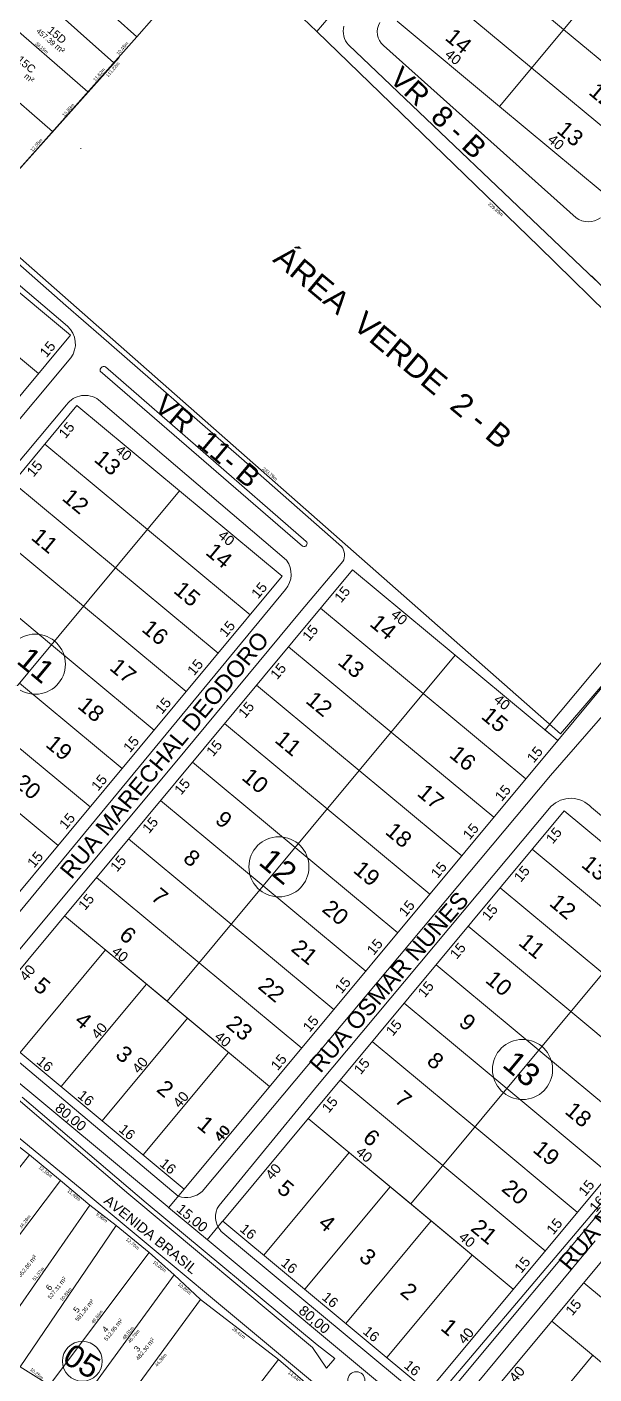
# Model space of a CAD drawing. Header units: metres. Extents: x 3808 to 8215, y 2374 to 6187.
# Drawn here: x 5758.6 to 5928.6, y 4644.1 to 5048 of the extents above; entities that cross this region are included whole.
import ezdxf
from ezdxf.enums import TextEntityAlignment as Align

# ---------------------------------------------------------------- set-up
doc = ezdxf.new("R2010")
doc.units = ezdxf.units.M
doc.linetypes.add('CENTER', pattern=[2, 1.25, -0.25, 0.25, -0.25])
for name, color, linetype in [('0 - Cotas', 7, 'Continuous'), ('0 - Linhas Quadras', 7, 'Continuous'), ('0 - MEIO FIO 2', 251, 'Continuous'), ('0 - Nome Ruas', 7, 'CENTER'), ('0 - Numero de Lotes', 6, 'Continuous'), ('0 - Número de Quadra', 7, 'CENTER'), ('0 - Área Dos Lotes', 1, 'Continuous'), ('vista', 7, 'Continuous')]:
    doc.layers.add(name, color=color, linetype=linetype)
doc.layers.add('0 - LINHAS DE QUADRA E LOTES', color=7, linetype='Continuous', lineweight=5)
doc.styles.add('Arial', font='arial.ttf')
doc.styles.add('pedro', font='arial.ttf', dxfattribs={"height": 3})

msp = doc.modelspace()

# ---------------------------------------------------------------- linework, layer by layer
at = {"color": 0, "linetype": 'ByBlock', "lineweight": 5}
for p, q in [((5774.767, 5011.456), (5774.754, 5011.597)), ((5774.754, 5011.597), (5774.767, 5011.456)), ((5913.907, 4837.272), (5913.92, 4837.131)), ((5801.039, 4693.94), (5801.18, 4693.953)), ((5801.18, 4693.953), (5801.039, 4693.94)), ((5812.569, 4684.346), (5812.71, 4684.359)), ((5812.71, 4684.359), (5812.569, 4684.346))]:
    msp.add_line(p, q, dxfattribs=at)
at = {"layer": '0 - LINHAS DE QUADRA E LOTES', "lineweight": 5}
for p, q in [((5816.767, 5073.952), (5845.528, 5046.655)), ((5791.534, 5045.058), (5763.055, 5070.582)), ((5815.765, 5072.821), (5791.534, 5045.058)), ((5845.528, 5046.655), (5867.511, 5072.668)), ((5755.919, 5062.917), (5784.586, 5037.248)), ((5748.023, 5053.547), (5776.86, 5028.563)), ((5912.011, 4982.147), (5845.528, 5046.655)), ((5791.534, 5045.058), (5743.097, 4990.61)), ((5738.356, 5040.882), (5766.296, 5016.688)), ((5743.097, 4990.61), (5786.277, 5038.8)), ((5743.097, 4990.61), (5918.522, 4836.035)), ((5982.045, 4913.554), (5912.011, 4982.147)), ((5918.522, 4836.035), (5982.129, 4910.483))]:
    msp.add_line(p, q, dxfattribs=at)
at = {"layer": '0 - Linhas Quadras', "linetype": 'Continuous', "lineweight": 5}
for p, q in [((5759.305, 4709.767, 0), (5749.613, 4717.374, 0)), ((5759.305, 4709.767, 0), (5737.793, 4682.357, 0)), ((5768.628, 4702.058, 0), (5759.305, 4709.767, 0)), ((5768.628, 4702.058, 0), (5736.301, 4659.246, 0)), ((5777.477, 4694.741, 0), (5768.628, 4702.058, 0)), ((5747.929, 4652.308, 0), (5777.477, 4694.741, 0)), ((5777.477, 4694.741, 0), (5785.328, 4688.603, 0)), ((5785.328, 4688.603, 0), (5756.581, 4646.207, 0)), ((5795.194, 4680.508, 0), (5785.328, 4688.603, 0)), ((5795.194, 4680.508, 0), (5765.365, 4640.758, 0)), ((5802.719, 4673.83, 0), (5795.194, 4680.508, 0)), ((5802.719, 4673.83, 0), (5776.441, 4637.736, 0)), ((5810.637, 4666.376, 0), (5802.719, 4673.83, 0)), ((5810.637, 4666.376, 0), (5784.32, 4630.599, 0)), ((5821.896, 4657.738, 0), (5810.637, 4666.376, 0)), ((5829.217, 4652.122, 0), (5821.896, 4657.738, 0)), ((5833.977, 4648.47, 0), (5829.217, 4652.122, 0)), ((5756.581, 4646.207, 0), (5765.365, 4640.758, 0)), ((5833.977, 4648.47, 0), (5808.383, 4615.107, 0)), ((5844.906, 4639.024, 0), (5833.977, 4648.47, 0))]:
    msp.add_line(p, q, dxfattribs=at)
at = {"layer": '0 - MEIO FIO 2', "lineweight": 5}
for p, q in [((5929.04, 4972.095), (5854.938, 5042.615)), ((5865.48, 5042.429), (5923.199, 4990.779)), ((5770.233, 4964.471), (5714.572, 5013.524)), ((5753.929, 4972.535), (5770.769, 4958.262)), ((5981.773, 4918.758), (5927.773, 4973.377)), ((5780.841, 4955.237), (5770.233, 4964.471)), ((5822.097, 4919.324), (5780.841, 4955.237)), ((5703.664, 4867.758), (5771.699, 4948.764)), ((5780.511, 4944.742), (5841.229, 4892.274)), ((5842.28, 4893.733), (5782.104, 4946.117)), ((5780.072, 4936.195), (5836.421, 4888.071)), ((5730.187, 4886.66), (5770.474, 4934.719)), ((5852.896, 4892.156), (5822.097, 4919.324)), ((5987.027, 4905.576), (5915.505, 4823.589)), ((5840.761, 4872.961), (5853.271, 4887.66)), ((5737.026, 4759.186), (5836.078, 4879.356)), ((5802.498, 4826.744), (5840.761, 4872.961)), ((5742.131, 4754.316), (5802.498, 4826.744)), ((5915.505, 4823.589), (5811.063, 4698.792)), ((5915.749, 4814.298), (5845.691, 4730.55)), ((5927.795, 4813.951), (5984.739, 4766.398)), ((5803.953, 4697.364), (5742.758, 4748.894)), ((5845.691, 4730.55), (5816.157, 4694.636)), ((5789.158, 4697.971), (5755.265, 4727.017)), ((5757.152, 4727.122), (5794.341, 4695.367)), ((5774.512, 4699.792), (5751.419, 4718.757)), ((5907.516, 4667.923), (5944.514, 4711.643)), ((5844.771, 4641.204), (5774.512, 4699.792)), ((5844.187, 4652.006), (5789.158, 4697.971)), ((5794.341, 4695.367), (5845.572, 4652.858)), ((5877.055, 4636.692), (5816.702, 4686.959)), ((5889.64, 4636.621), (5928.899, 4683.971)), ((5882.116, 4637.909), (5907.516, 4667.923)), ((5848.419, 4645.793), (5844.187, 4652.006)), ((5845.572, 4652.858), (5850.876, 4648.717)), ((5850.876, 4648.717), (5848.419, 4645.793))]:
    msp.add_line(p, q, dxfattribs=at)
msp.add_circle((5857.312, 4642.159), 2.579, dxfattribs=at)
for centre, radius, start, end in [((5869.008, 5046.522), 5.403, 148.7768, 229.24555), ((5859.589, 5046.718), 6.202, 165.74984, 221.41388), ((5926.838, 4995.74), 6.152, 233.73852, 306.26148), ((5766.092, 4953.009), 7.033, 322.86709, 48.32147), ((5781.721, 4944.951), 1.227, 71.81635, 189.80303), ((5776.009, 4930.672), 6.857, 53.65444, 143.82263), ((5841.626, 4893.095), 0.913, 244.1892, 44.253), ((5849.897, 4889.642), 3.913, 329.56687, 39.96113), ((5830.825, 4883.927), 6.963, 318.96936, 36.51805), ((5921.606, 4808.352), 8.346, 42.12975, 134.56764), ((5806.236, 4704.415), 7.411, 252.06143, 310.64711), ((5821.457, 4691.155), 6.341, 146.70131, 221.42346)]:
    msp.add_arc(centre, radius, start, end, dxfattribs=at)
at = {"layer": '0 - Número de Quadra', "linetype": 'ByBlock', "lineweight": 5}
msp.add_circle((5775.195, 4647.914, 0), 5.979, dxfattribs=at)
at = {"layer": 'vista', "lineweight": 5}
for p, q in [((5977.017, 5116.424), (5900.264, 5024.18)), ((5888.704, 5072.825), (5919.452, 5047.241)), ((5879.11, 5061.295), (5909.858, 5035.71)), ((5869.516, 5049.764), (5900.264, 5024.18)), ((5919.452, 5047.241), (5950.2, 5021.657)), ((5909.858, 5035.71), (5940.606, 5010.126)), ((5900.264, 5024.18), (5931.012, 4998.596)), ((5740.89, 4981.168), (5771.638, 4955.584)), ((5731.296, 4969.638), (5762.044, 4944.053)), ((5659.707, 4821.061), (5771.638, 4955.584)), ((5659.707, 4821.061), (5771.638, 4955.584)), ((5671.237, 4811.467), (5773.574, 4934.459)), ((5671.237, 4811.467), (5773.574, 4934.459)), ((5773.574, 4934.459), (5804.322, 4908.875)), ((5917.691, 4834.058), (5994.444, 4926.302)), ((5763.98, 4922.929), (5794.728, 4897.344)), ((5727.569, 4816.631), (5804.322, 4908.875)), ((5754.386, 4911.398), (5785.134, 4885.814)), ((5804.322, 4908.875), (5835.07, 4883.291)), ((5744.792, 4899.868), (5775.54, 4874.283)), ((5794.728, 4897.344), (5825.476, 4871.76)), ((5735.198, 4888.337), (5765.946, 4862.753)), ((5744.264, 4750.704), (5856.195, 4885.227)), ((5744.264, 4750.704), (5856.195, 4885.227)), ((5785.134, 4885.814), (5815.882, 4860.229)), ((5856.195, 4885.227), (5886.943, 4859.643)), ((5732.733, 4760.298), (5835.07, 4883.291)), ((5732.733, 4760.298), (5835.07, 4883.291)), ((5775.54, 4874.283), (5806.288, 4848.699)), ((5846.601, 4873.696), (5877.349, 4848.112)), ((5765.946, 4862.753), (5796.694, 4837.168)), ((5800.596, 4755.868), (5886.943, 4859.643)), ((5837.007, 4862.166), (5867.755, 4836.582)), ((5886.943, 4859.643), (5917.691, 4834.058)), ((5756.352, 4851.222), (5787.1, 4825.638)), ((5827.413, 4850.635), (5858.161, 4825.051)), ((5877.349, 4848.112), (5908.097, 4822.528)), ((5746.758, 4839.692), (5777.506, 4814.107)), ((5817.819, 4839.105), (5848.567, 4813.521)), ((5867.755, 4836.582), (5898.503, 4810.997)), ((5805.76, 4699.536), (5917.691, 4834.058)), ((5737.164, 4828.161), (5767.912, 4802.577)), ((5808.224, 4827.574), (5838.972, 4801.99)), ((5858.161, 4825.051), (5888.909, 4799.467)), ((5798.63, 4816.044), (5829.378, 4790.459)), ((5817.29, 4689.941), (5919.628, 4812.934)), ((5848.567, 4813.521), (5879.315, 4787.936)), ((5950.376, 4787.349), (5919.628, 4812.934)), ((5789.036, 4804.513), (5819.784, 4778.929)), ((5838.972, 4801.99), (5869.721, 4776.406)), ((5940.781, 4775.819), (5910.033, 4801.403)), ((5779.442, 4792.983), (5810.19, 4767.398)), ((5829.378, 4790.459), (5860.126, 4764.875)), ((5873.623, 4695.105), (5950.376, 4787.349)), ((5931.187, 4764.288), (5900.439, 4789.873)), ((5769.848, 4781.452), (5831.344, 4730.284)), ((5769.848, 4781.452), (5800.596, 4755.868)), ((5819.784, 4778.929), (5850.532, 4753.345)), ((5921.593, 4752.758), (5890.845, 4778.342)), ((5782.147, 4771.219), (5756.563, 4740.471)), ((5810.19, 4767.398), (5840.938, 4741.814)), ((5911.999, 4741.227), (5881.251, 4766.812)), ((5794.446, 4760.985), (5768.862, 4730.237)), ((5878.786, 4638.773), (5981.124, 4761.765)), ((5800.596, 4755.868), (5831.344, 4730.284)), ((5902.405, 4729.697), (5871.657, 4755.281)), ((5805.76, 4699.536), (5744.264, 4750.704)), ((5744.264, 4750.704), (5805.76, 4699.536)), ((5806.746, 4750.751), (5781.161, 4720.003)), ((5890.317, 4629.179), (5992.654, 4752.171)), ((5952.341, 4727.173), (5921.593, 4752.758)), ((5892.811, 4718.166), (5862.063, 4743.75)), ((5819.045, 4740.517), (5793.46, 4709.769)), ((5942.747, 4715.643), (5911.999, 4741.227)), ((5883.217, 4706.636), (5852.469, 4732.22)), ((5933.153, 4704.112), (5902.405, 4729.697)), ((5904.371, 4669.521), (5842.875, 4720.689)), ((5873.623, 4695.105), (5842.875, 4720.689)), ((5923.559, 4692.582), (5892.811, 4718.166)), ((5855.174, 4710.456), (5829.589, 4679.708)), ((5913.965, 4681.051), (5883.217, 4706.636)), ((5867.473, 4700.222), (5841.889, 4669.474)), ((5904.371, 4669.521), (5873.623, 4695.105)), ((5878.786, 4638.773), (5817.29, 4689.941)), ((5879.772, 4689.988), (5854.188, 4659.24)), ((5892.071, 4679.755), (5866.487, 4649.006)), ((5956.243, 4645.873), (5925.495, 4671.457)), ((5977.397, 4608.758), (5915.901, 4659.927)), ((5946.649, 4634.342), (5915.901, 4659.927)), ((5928.2, 4649.693), (5902.616, 4618.945))]:
    msp.add_line(p, q, dxfattribs=at)
at = {"layer": 'vista', "color": 1, "lineweight": 5}
for p, q in [((5913.849, 4837.125), (5990.73, 4929.523)), ((5917.614, 4834.122), (5913.836, 4837.266)), ((5882.67, 4635.411), (5985.135, 4758.557)), ((5739.536, 4745.179), (5801.186, 4693.883)), ((5805.696, 4699.459), (5801.045, 4693.87)), ((5805.696, 4699.459), (5801.045, 4693.87)), ((5801.032, 4694.01), (5812.717, 4684.288)), ((5817.226, 4689.865), (5812.576, 4684.275)), ((5817.226, 4689.865), (5812.576, 4684.275)), ((5812.563, 4684.416), (5874.213, 4633.12))]:
    msp.add_line(p, q, dxfattribs=at)
at = {"layer": 'vista', "color": 7, "lineweight": 5}
for centre in [(5761.092, 4856.919), (5834.119, 4796.156), (5907.145, 4735.394)]:
    msp.add_circle(centre, 9.014, dxfattribs=at)

# ---------------------------------------------------------------- texts
at = {"layer": '0 - Cotas', "lineweight": 5, "style": 'Arial'}
for s, rotation, p in [('12,10m', 320.93117, (5762.018, 4705.815, 0)), ('11,48m', 320.93117, (5770.551, 4698.792, 0)), ('34,28m', 50.93117, (5756.891, 4687.638, 0)), ('9,96m', 320.93117, (5779.227, 4691.825, 0)), ('12,76m', 320.93117, (5788.157, 4684.222, 0)), ('10,05m', 320.93117, (5796.222, 4677.433, 0)), ('51,57m', 50.93117, (5760.934, 4671.98, 0)), ('50,84m', 50.93117, (5769.186, 4665.861, 0)), ('10,85m', 320.93117, (5803.745, 4670.727, 0)), ('49,66m', 50.93117, (5778.524, 4659.104, 0)), ('48,81m', 50.93117, (5787.824, 4654.255, 0)), ('29,41m', 320.93117, (5819.957, 4657.474, 0)), ('45,76m', 50.93117, (5789.532, 4653.27, 0)), ('44,36m', 50.93117, (5797.616, 4646.171, 0)), ('10,25m', 320.93117, (5759.392, 4645.281, 0)), ('14,44m', 320.93117, (5836.723, 4644.243, 0))]:
    msp.add_text(s, height=1, rotation=rotation, dxfattribs=at).set_placement(p)
at = {"layer": '0 - LINHAS DE QUADRA E LOTES', "color": 7, "lineweight": 5, "style": 'Arial'}
for s, rotation, p in [('38,15m', 319.32166, (5760.947, 5042.867)), ('10,45m', 49.32166, (5786.065, 5039.451)), ('111,22m', 49.32166, (5782.921, 5032.841)), ('11,62m', 49.32166, (5779.098, 5031.619)), ('15,89m', 49.32166, (5769.845, 5020.987)), ('12,05m', 49.32166, (5760.275, 5010.461)), ('229,89m', 319.32166, (5896.697, 4994.684)), ('233,79m', 319.32166, (5829.027, 4915.381))]:
    msp.add_text(s, height=1, rotation=rotation, dxfattribs=at).set_placement(p)
at = {"layer": '0 - Nome Ruas', "linetype": 'Continuous', "lineweight": 5, "style": 'pedro'}
msp.add_text('AVENIDA BRASIL', height=3, rotation=320.94512, dxfattribs=at).set_placement((5781.389, 4695.586, 0))
at = {"layer": '0 - Numero de Lotes', "lineweight": 5, "style": 'Arial'}
for s, height, rotation, p in [('15D', 2.3721, 320.1673, (5764.501, 5046.627, -704.305)), ('15C', 2.3721, 320.1673, (5755.31, 5037.817, -704.305)), ('6', 1.82, 51.92725, (5765.493, 4668.909, -540.279)), ('5', 1.82, 51.92725, (5773.717, 4662.241, -540.279)), ('4', 1.82, 51.92725, (5782.359, 4656.383, -540.279)), ('3', 1.82, 51.92725, (5791.866, 4650.553, -540.279))]:
    msp.add_text(s, height=height, rotation=rotation, dxfattribs=at).set_placement(p)
at = {"layer": '0 - Número de Quadra', "linetype": 'Continuous', "lineweight": 5, "style": 'pedro'}
msp.add_text('05', height=6.7786, rotation=328.41724, dxfattribs=at).set_placement((5768.82, 4647.798, 0))
at = {"layer": '0 - Área Dos Lotes', "lineweight": 5, "style": 'Arial'}
for s, height, rotation, p in [('457.39', 1.5643, 319.17122, (5761.242, 5046.538)), ('m²', 1.825, 319.17122, (5766.759, 5041.771)), ('m²', 1.825, 319.17122, (5757.567, 5032.961)), ('652.85 ', 1.2, 50.93117, (5756.728, 4672.949, 0)), ('m²', 1.4, 50.93117, (5760.254, 4677.292, 0)), ('527.31 ', 1.2, 50.93117, (5765.638, 4666.412, 0)), ('m²', 1.4, 50.93117, (5769.163, 4670.755, 0)), ('m²', 1.4, 50.93117, (5777.388, 4664.086, 0)), ('581.35 ', 1.2, 50.93117, (5773.863, 4659.744, 0)), ('512.95 ', 1.2, 50.93117, (5782.505, 4653.886, 0)), ('m²', 1.4, 50.93117, (5786.03, 4658.228, 0)), ('m²', 1.4, 50.93117, (5795.567, 4652.436, 0)), ('482.30 ', 1.2, 50.93117, (5792.042, 4648.094, 0))]:
    msp.add_text(s, height=height, rotation=rotation, dxfattribs=at).set_placement(p)
at = {"layer": 'vista', "lineweight": 5, "style": 'pedro'}
for s, p in [('14', (5883.627, 5044.337)), ('12', (5926.669, 5028.036)), ('13', (5917.083, 5016.554)), ('13', (5778.414, 4917.904)), ('12', (5768.812, 4906.325)), ('11', (5759.555, 4894.514)), ('14', (5811.831, 4890.044)), ('15', (5802.242, 4878.562)), ('16', (5792.663, 4867.019)), ('14', (5861.015, 4868.633)), ('13', (5851.441, 4857.141)), ('17', (5783.041, 4855.458)), ('12', (5841.838, 4845.562)), ('18', (5773.47, 4843.962)), ('15', (5894.457, 4840.861)), ('19', (5763.875, 4832.432)), ('11', (5832.581, 4833.751)), ('16', (5884.878, 4829.318)), ('20', (5754.496, 4820.722)), ('10', (5822.663, 4822.543)), ('17', (5875.256, 4817.757)), ('9', (5814.666, 4809.684)), ('18', (5865.684, 4806.261)), ('8', (5805.075, 4798.151)), ('13', (5924.467, 4796.379)), ('19', (5856.09, 4794.73)), ('7', (5795.447, 4786.609)), ('12', (5914.865, 4784.8)), ('20', (5846.711, 4783.021)), ('6', (5785.899, 4775.08)), ('11', (5905.608, 4772.989)), ('21', (5837.441, 4771.168)), ('5', (5760.188, 4759.808)), ('22', (5827.509, 4759.918)), ('10', (5895.69, 4761.781)), ('4', (5772.556, 4749.464)), ('23', (5817.924, 4748.436)), ('9', (5887.693, 4748.921)), ('3', (5784.793, 4739.324)), ('8', (5878.101, 4737.389)), ('2', (5797.117, 4729.015)), ('7', (5868.473, 4725.846)), ('18', (5919.523, 4722.437)), ('1', (5809.248, 4718.276)), ('6', (5858.926, 4714.317)), ('19', (5909.929, 4710.906)), ('5', (5833.214, 4699.045)), ('20', (5900.55, 4699.197)), ('4', (5845.583, 4688.701)), ('21', (5891.279, 4687.344)), ('3', (5857.82, 4678.561)), ('2', (5870.143, 4668.252)), ('1', (5882.275, 4657.513))]:
    msp.add_text(s, height=4.8, rotation=320.23736, dxfattribs=at).set_placement(p)
at = {"layer": 'vista', "color": 1, "lineweight": 5, "style": 'pedro'}
for s, rotation, p in [('40', 320.23736, (5883.61, 5039.315)), ('40', 320.23736, (5914.422, 5013.807)), ('15', 50.23736, (5764.424, 4948.61)), ('15', 50.23736, (5770.129, 4924.349)), ('40', 320.23736, (5784.837, 4920.607)), ('15', 50.23736, (5760.535, 4912.819)), ('40', 320.23736, (5815.649, 4895.099)), ('15', 50.23736, (5827.857, 4876.316)), ('15', 50.23736, (5852.75, 4875.117)), ('40', 320.23736, (5867.458, 4871.374)), ('15', 50.23736, (5818.263, 4864.786)), ('15', 50.23736, (5843.156, 4863.586)), ('15', 50.23736, (5808.669, 4853.255)), ('15', 50.23736, (5833.562, 4852.056)), ('40', 320.23736, (5898.27, 4845.867)), ('15', 50.23736, (5799.074, 4841.725)), ('15', 50.23736, (5823.968, 4840.525)), ('15', 50.23736, (5789.48, 4830.194)), ('15', 50.23736, (5814.374, 4828.995)), ('15', 50.23736, (5910.477, 4827.084)), ('15', 50.23736, (5779.886, 4818.664)), ('15', 50.23736, (5804.78, 4817.464)), ('15', 50.23736, (5900.883, 4815.553)), ('15', 50.23736, (5770.292, 4807.133)), ('15', 50.23736, (5795.185, 4805.934)), ('15', 50.23736, (5891.289, 4804.023)), ('15', 50.23736, (5916.183, 4802.823)), ('15', 50.23736, (5760.698, 4795.603)), ('15', 50.23736, (5785.591, 4794.403)), ('15', 50.23736, (5881.695, 4792.492)), ('15', 50.23736, (5906.588, 4791.293)), ('15', 50.23736, (5775.997, 4782.873)), ('15', 50.23736, (5872.101, 4780.962)), ('15', 50.23736, (5896.994, 4779.762)), ('15', 50.23736, (5862.507, 4769.431)), ('40', 320.23736, (5783.771, 4770.333)), ('15', 50.23736, (5887.4, 4768.232)), ('40', 50.23736, (5758.379, 4761.644)), ('15', 50.23736, (5852.913, 4757.901)), ('15', 50.23736, (5877.806, 4756.701)), ('15', 50.23736, (5843.319, 4746.37)), ('15', 50.23736, (5868.212, 4745.171)), ('40', 50.23736, (5779.899, 4744.265)), ('40', 320.23736, (5814.583, 4744.826)), ('16', 320.23736, (5761.224, 4737.415)), ('16', 320.23736, (5761.224, 4737.415)), ('40', 50.23736, (5792.134, 4733.954)), ('15', 50.23736, (5833.724, 4734.84)), ('15', 50.23736, (5858.618, 4733.64)), ('16', 320.23736, (5773.523, 4727.181)), ('16', 320.23736, (5773.523, 4727.181)), ('40', 50.23736, (5804.37, 4723.644)), ('15', 50.23736, (5849.024, 4722.11)), ('80,00', 320.23736, (5766.754, 4723.37)), ('16', 320.23736, (5785.886, 4717.024)), ('16', 320.23736, (5785.886, 4717.024)), ('40', 50.23736, (5816.669, 4713.41)), ('40', 50.23736, (5816.797, 4713.564)), ('40', 320.23736, (5856.956, 4710.225)), ('16', 320.23736, (5798.121, 4706.714)), ('16', 320.23736, (5798.121, 4706.714)), ('40', 50.23736, (5832.077, 4702.025)), ('15', 50.23736, (5925.939, 4697.138)), ('160,00', 50.23736, (5929.227, 4692.371)), ('15,00', 320.23736, (5803.157, 4693.08)), ('15', 50.23736, (5916.345, 4685.607)), ('16', 320.23736, (5822.162, 4687.14)), ('40', 320.23736, (5887.768, 4684.717)), ('16', 320.23736, (5834.462, 4676.906)), ('15', 50.23736, (5906.751, 4674.077)), ('16', 320.23736, (5846.761, 4666.672)), ('15', 50.23736, (5922.05, 4661.347)), ('80,00', 320.23736, (5839.78, 4662.607)), ('16', 320.23736, (5859.06, 4656.439)), ('40', 50.23736, (5889.823, 4652.801)), ('16', 320.23736, (5871.359, 4646.205)), ('40', 50.23736, (5905.104, 4641.262))]:
    msp.add_text(s, height=3, rotation=rotation, dxfattribs=at).set_placement(p)
at = {"layer": 'vista', "lineweight": 5, "style": 'pedro'}
for s, height, rotation, p in [('VR  8 - B ', 6.24, 317.06036, (5871.1, 5036.613)), ('VR  11- B', 6.24, 319.90454, (5800.246, 4938.456)), ('RUA MARECHAL DEODORO', 4.992, 50.39239, (5768.112, 4795.329)), ('RUA OSMAR NUNES', 4.992, 49.22429, (5842.793, 4737.286)), ('RUA MAURO QUIRINO', 4.992, 50.23736, (5917.556, 4677.862))]:
    msp.add_text(s, height=height, rotation=rotation, dxfattribs=at).set_placement(p, align=Align.TOP_LEFT)
at = {"layer": 'vista', "color": 7, "lineweight": 5, "style": 'pedro'}
for s, height, p in [('ÁREA  VERDE  2 - B', 6.77858, (5831.974, 4977.893)), ('11', 6.7786, (5755.152, 4857.457)), ('12', 6.7786, (5827.702, 4797.09)), ('13', 6.7786, (5900.74, 4736.396))]:
    msp.add_text(s, height=height, rotation=320.23736, dxfattribs=at).set_placement(p)

doc.saveas('drawing.dxf')
